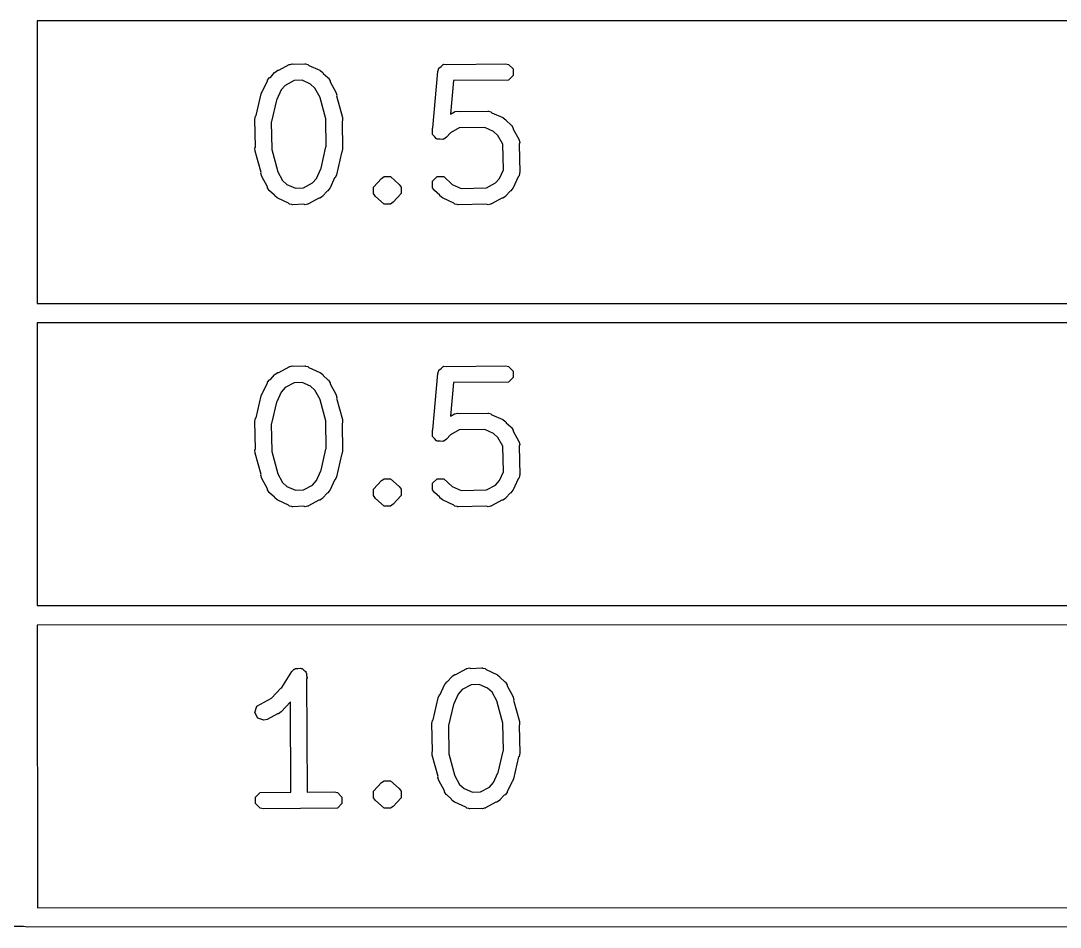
# Model space of a CAD drawing. Extents: x 138 to 258, y -115 to -93.
# Drawn here: x 178.62 to 185.18, y -114.59 to -108.88 of the extents above; entities that cross this region are included whole.
import ezdxf

# ---------------------------------------------------------------- set-up
doc = ezdxf.new("R2010")
doc.units = 0
doc.layers.add('BLACK', color=7, linetype='CONTINUOUS')

msp = doc.modelspace()

# ---------------------------------------------------------------- linework, layer by layer
at = {"layer": 'BLACK', "linetype": 'CONTINUOUS'}
for p, q in [((191.938274, -108.875666), (178.724714, -108.876345)), ((178.724714, -108.876345), (178.725467, -110.659178)), ((180.197284, -109.232559), (180.2242, -109.202477)), ((180.2242, -109.202477), (180.224261, -109.202295)), ((180.224261, -109.202295), (180.224462, -109.202184)), ((180.224462, -109.202184), (180.226839, -109.199528)), ((180.226839, -109.199528), (180.244143, -109.187965)), ((180.244143, -109.187965), (180.25032, -109.187964)), ((180.25032, -109.187964), (180.31521, -109.152282)), ((180.31521, -109.152282), (180.317786, -109.151576)), ((180.317786, -109.151576), (180.318652, -109.150711)), ((180.318652, -109.150711), (180.321371, -109.150594)), ((180.321371, -109.150594), (180.335283, -109.146785)), ((180.335283, -109.146785), (180.343829, -109.149634)), ((180.343829, -109.149634), (180.41357, -109.146651)), ((180.41357, -109.146651), (180.416189, -109.147172)), ((180.416189, -109.147172), (180.417351, -109.146785)), ((180.417351, -109.146785), (180.419792, -109.147888)), ((180.419792, -109.147888), (180.433982, -109.150711)), ((180.433982, -109.150711), (180.440535, -109.157264)), ((180.440535, -109.157264), (180.508457, -109.187964)), ((180.508457, -109.187964), (180.50849, -109.187965)), ((180.50849, -109.187965), (180.508523, -109.187994)), ((180.508523, -109.187994), (180.511931, -109.189535)), ((180.511931, -109.189535), (180.528372, -109.202295)), ((180.528372, -109.202295), (180.530015, -109.207225)), ((180.530015, -109.207225), (180.560097, -109.234141)), ((181.222699, -109.550342), (181.254575, -109.194684)), ((181.254575, -109.194684), (181.25837, -109.18224)), ((181.25837, -109.179579), (181.259537, -109.178411)), ((181.25837, -109.18224), (181.25837, -109.179579)), ((181.259537, -109.178411), (181.260646, -109.174777)), ((181.260646, -109.174777), (181.274538, -109.16341)), ((181.274538, -109.16341), (181.287238, -109.150711)), ((181.287238, -109.150711), (181.290096, -109.150681)), ((181.290096, -109.150681), (181.292243, -109.148925)), ((181.292243, -109.148925), (181.307962, -109.150496)), ((181.307962, -109.150496), (181.680184, -109.146651)), ((181.680184, -109.146651), (181.700596, -109.150711)), ((181.700596, -109.150711), (181.729464, -109.179579)), ((181.729464, -109.179579), (181.729464, -109.220403)), ((180.150343, -109.315358), (180.178024, -109.25412)), ((180.178024, -109.254086), (180.178055, -109.25405)), ((180.178024, -109.25412), (180.178024, -109.254086)), ((180.178055, -109.25405), (180.179596, -109.250643)), ((180.179596, -109.250643), (180.192356, -109.234202)), ((180.192356, -109.234202), (180.197284, -109.232559)), ((180.346493, -109.253013), (180.290385, -109.283867)), ((180.396718, -109.250864), (180.346493, -109.253013)), ((180.450696, -109.275263), (180.396718, -109.250864)), ((180.478706, -109.300325), (180.450696, -109.275263)), ((180.560097, -109.234141), (180.560278, -109.234202)), ((180.560278, -109.234202), (180.560387, -109.234401)), ((180.560387, -109.234401), (180.563047, -109.236781)), ((180.563047, -109.236781), (180.57461, -109.254086)), ((180.57461, -109.254086), (180.574609, -109.260262)), ((180.574609, -109.260262), (180.610293, -109.325149)), ((181.352596, -109.252866), (181.333687, -109.463844)), ((181.700596, -109.249271), (181.352596, -109.252866)), ((181.729464, -109.220403), (181.700596, -109.249271)), ((180.107247, -109.473875), (180.138303, -109.336067)), ((180.138303, -109.336067), (180.147192, -109.317249)), ((180.147192, -109.317249), (180.150343, -109.315358)), ((180.265322, -109.311879), (180.237758, -109.372859)), ((180.290385, -109.283867), (180.265322, -109.311879)), ((180.510666, -109.358442), (180.478706, -109.300325)), ((180.610293, -109.325149), (180.61579, -109.345222)), ((180.234807, -109.37666), (180.204544, -109.510955)), ((180.237758, -109.372859), (180.234807, -109.37666)), ((180.510837, -109.361941), (180.510666, -109.358442)), ((180.547232, -109.494321), (180.510837, -109.361941)), ((180.61579, -109.345222), (180.614333, -109.34959)), ((180.614333, -109.34959), (180.651584, -109.485081)), ((180.103517, -109.477606), (180.107247, -109.473875)), ((181.333687, -109.463844), (181.358303, -109.450309)), ((181.358303, -109.450309), (181.360879, -109.449603)), ((181.360879, -109.449603), (181.361745, -109.448738)), ((181.361745, -109.448738), (181.364217, -109.448689)), ((181.364217, -109.448689), (181.378376, -109.444812)), ((181.378376, -109.444812), (181.388572, -109.448211)), ((181.388572, -109.448211), (181.568424, -109.444678)), ((181.568424, -109.444678), (181.571044, -109.445199)), ((181.571044, -109.445199), (181.572206, -109.444812)), ((181.572206, -109.444812), (181.574648, -109.445916)), ((181.574648, -109.445916), (181.588836, -109.448738)), ((181.588836, -109.448738), (181.595388, -109.45529)), ((181.595388, -109.45529), (181.663308, -109.485991)), ((180.099457, -109.498018), (180.103517, -109.477606)), ((180.102869, -109.671714), (180.099457, -109.498018)), ((180.204544, -109.510955), (180.202804, -109.514637)), ((180.202804, -109.514637), (180.206137, -109.684284)), ((180.546497, -109.498018), (180.547232, -109.494321)), ((180.549829, -109.667664), (180.546497, -109.498018)), ((180.652596, -109.505869), (180.649764, -109.510587)), ((180.649764, -109.510587), (180.653177, -109.684284)), ((180.651584, -109.485081), (180.652596, -109.505869)), ((181.663308, -109.485991), (181.663342, -109.485991)), ((181.663342, -109.485991), (181.663376, -109.486021)), ((181.663376, -109.486021), (181.666784, -109.487562)), ((181.666784, -109.487562), (181.683226, -109.500322)), ((181.683226, -109.500322), (181.684869, -109.505252)), ((181.684869, -109.505252), (181.71495, -109.532167)), ((181.71495, -109.532167), (181.715133, -109.532228)), ((181.715133, -109.532228), (181.715243, -109.532429)), ((181.715243, -109.532429), (181.7179, -109.534806)), ((181.7179, -109.534806), (181.729463, -109.55211)), ((181.219331, -109.587931), (181.221117, -109.568003)), ((181.221117, -109.590113), (181.219331, -109.587931)), ((181.221117, -109.552111), (181.222699, -109.550342)), ((181.221117, -109.568003), (181.221117, -109.552111)), ((181.221117, -109.592937), (181.221117, -109.590113)), ((181.23382, -109.60564), (181.221117, -109.592937)), ((181.333477, -109.581894), (181.308114, -109.610241)), ((181.389262, -109.551218), (181.333477, -109.581894)), ((181.549744, -109.548065), (181.389262, -109.551218)), ((181.605549, -109.57329), (181.549744, -109.548065)), ((181.63356, -109.598352), (181.605549, -109.57329)), ((181.664236, -109.654136), (181.63356, -109.598352)), ((181.729463, -109.55211), (181.729463, -109.558287)), ((181.729463, -109.558287), (181.765146, -109.623177)), ((180.54809, -109.671347), (180.549829, -109.667664)), ((181.245183, -109.619528), (181.23382, -109.60564)), ((181.247988, -109.619808), (181.245183, -109.619528)), ((181.249984, -109.621804), (181.247988, -109.619808)), ((181.267944, -109.621804), (181.249984, -109.621804)), ((181.285804, -109.62359), (181.267944, -109.621804)), ((181.287987, -109.621804), (181.285804, -109.62359)), ((181.29081, -109.621804), (181.287987, -109.621804)), ((181.308114, -109.610241), (181.29081, -109.621804)), ((181.667389, -109.814618), (181.664236, -109.654136)), ((181.765146, -109.623177), (181.765851, -109.625753)), ((181.765851, -109.625753), (181.766717, -109.626619)), ((181.766717, -109.626619), (181.766765, -109.629091)), ((181.766765, -109.629091), (181.770643, -109.64325)), ((181.770643, -109.64325), (181.767243, -109.653446)), ((181.767243, -109.653446), (181.770777, -109.833298)), ((180.100038, -109.676433), (180.102869, -109.671714)), ((180.10105, -109.697221), (180.100038, -109.676433)), ((180.1383, -109.832711), (180.10105, -109.697221)), ((180.206137, -109.684284), (180.205401, -109.68798)), ((180.205401, -109.68798), (180.241797, -109.820361)), ((180.517826, -109.805641), (180.54809, -109.671347)), ((180.645386, -109.708426), (180.614331, -109.846235)), ((180.649117, -109.704696), (180.645386, -109.708426)), ((180.653177, -109.684284), (180.649117, -109.704696)), ((180.136844, -109.83708), (180.1383, -109.832711)), ((180.142342, -109.857153), (180.136844, -109.83708)), ((180.178024, -109.922038), (180.142342, -109.857153)), ((180.241797, -109.820361), (180.241967, -109.823858)), ((180.241967, -109.823858), (180.273929, -109.881979)), ((180.48731, -109.870424), (180.514876, -109.809443)), ((180.514876, -109.809443), (180.517826, -109.805641)), ((180.60229, -109.866943), (180.574609, -109.928181)), ((180.605442, -109.865053), (180.60229, -109.866943)), ((180.614331, -109.846235), (180.605442, -109.865053)), ((180.897399, -109.870088), (180.914703, -109.858525)), ((180.914703, -109.858525), (180.914704, -109.858524)), ((180.914704, -109.858524), (180.95553, -109.858524)), ((180.95553, -109.858524), (181.010088, -109.907341)), ((181.221118, -109.887391), (181.249985, -109.858524)), ((181.249985, -109.858524), (181.29081, -109.858525)), ((181.29081, -109.858525), (181.345028, -109.907037)), ((181.642163, -109.870426), (181.667389, -109.814618)), ((181.760164, -109.860262), (181.729464, -109.928182)), ((181.766717, -109.85371), (181.760164, -109.860262)), ((181.769538, -109.839522), (181.766717, -109.85371)), ((181.770643, -109.83708), (181.769538, -109.839522)), ((181.770777, -109.833298), (181.770255, -109.835918)), ((181.770255, -109.835918), (181.770643, -109.83708)), ((180.178024, -109.928216), (180.178024, -109.922038)), ((180.189586, -109.945521), (180.178024, -109.928216)), ((180.273929, -109.881979), (180.301935, -109.907037)), ((180.301935, -109.907037), (180.355915, -109.931437)), ((180.355915, -109.931437), (180.40614, -109.929288)), ((180.40614, -109.929288), (180.462249, -109.898434)), ((180.462249, -109.898434), (180.48731, -109.870424)), ((180.573038, -109.931659), (180.560278, -109.9481)), ((180.574578, -109.928251), (180.573038, -109.931659)), ((180.57461, -109.928216), (180.574578, -109.928251)), ((180.574609, -109.928181), (180.57461, -109.928216)), ((180.848584, -109.924645), (180.848592, -109.924636)), ((180.848584, -109.965471), (180.848584, -109.924645)), ((180.848592, -109.924636), (180.897399, -109.870088)), ((181.010088, -109.907341), (181.021651, -109.924645)), ((181.021651, -109.924645), (181.021651, -109.965471)), ((181.221117, -109.928216), (181.221118, -109.887391)), ((181.232679, -109.945521), (181.221117, -109.928216)), ((181.345028, -109.907037), (181.400836, -109.932263)), ((181.400836, -109.932263), (181.561317, -109.92911)), ((181.561317, -109.92911), (181.617103, -109.898433)), ((181.617103, -109.898433), (181.642163, -109.870426)), ((181.727893, -109.931658), (181.715133, -109.9481)), ((181.729432, -109.928252), (181.727893, -109.931658)), ((181.729464, -109.928217), (181.729432, -109.928252)), ((181.729464, -109.928182), (181.729464, -109.928217)), ((180.192247, -109.947902), (180.189586, -109.945521)), ((180.192356, -109.9481), (180.192247, -109.947902)), ((180.192534, -109.948159), (180.192356, -109.9481)), ((180.222617, -109.975076), (180.192534, -109.948159)), ((180.224261, -109.980007), (180.222617, -109.975076)), ((180.240703, -109.992767), (180.224261, -109.980007)), ((180.244108, -109.994306), (180.240703, -109.992767)), ((180.244143, -109.994337), (180.244108, -109.994306)), ((180.244176, -109.994337), (180.244143, -109.994337)), ((180.312098, -110.025037), (180.244176, -109.994337)), ((180.502312, -109.994337), (180.437424, -110.03002)), ((180.50849, -109.994337), (180.502312, -109.994337)), ((180.525795, -109.982775), (180.50849, -109.994337)), ((180.528174, -109.980115), (180.525795, -109.982775)), ((180.528372, -109.980007), (180.528174, -109.980115)), ((180.528431, -109.979828), (180.528372, -109.980007)), ((180.555349, -109.949742), (180.528431, -109.979828)), ((180.560278, -109.9481), (180.555349, -109.949742)), ((180.860147, -109.982775), (180.848584, -109.965471)), ((180.914704, -110.031591), (180.860147, -109.982775)), ((181.02165, -109.965472), (180.972834, -110.020029)), ((181.021651, -109.965471), (181.02165, -109.965472)), ((181.26571, -109.975076), (181.232679, -109.945521)), ((181.267354, -109.980007), (181.26571, -109.975076)), ((181.283796, -109.992767), (181.267354, -109.980007)), ((181.287201, -109.994306), (181.283796, -109.992767)), ((181.287236, -109.994337), (181.287201, -109.994306)), ((181.287269, -109.994337), (181.287236, -109.994337)), ((181.355191, -110.025037), (181.287269, -109.994337)), ((181.657165, -109.994338), (181.592278, -110.03002)), ((181.663343, -109.994338), (181.657165, -109.994338)), ((181.680647, -109.982775), (181.663343, -109.994338)), ((181.683024, -109.980117), (181.680647, -109.982775)), ((181.683226, -109.980007), (181.683024, -109.980117)), ((181.683286, -109.979824), (181.683226, -109.980007)), ((181.710202, -109.949743), (181.683286, -109.979824)), ((181.715133, -109.9481), (181.710202, -109.949743)), ((180.318652, -110.031591), (180.312098, -110.025037)), ((180.332841, -110.034413), (180.318652, -110.031591)), ((180.335283, -110.035517), (180.332841, -110.034413)), ((180.336444, -110.035129), (180.335283, -110.035517)), ((180.339064, -110.035651), (180.336444, -110.035129)), ((180.408803, -110.032667), (180.339064, -110.035651)), ((180.417351, -110.035517), (180.408803, -110.032667)), ((180.431262, -110.031707), (180.417351, -110.035517)), ((180.433982, -110.031591), (180.431262, -110.031707)), ((180.434847, -110.030725), (180.433982, -110.031591)), ((180.437424, -110.03002), (180.434847, -110.030725)), ((180.914705, -110.031591), (180.914704, -110.031591)), ((180.955529, -110.031591), (180.914705, -110.031591)), ((180.95553, -110.031591), (180.955529, -110.031591)), ((180.955532, -110.031588), (180.95553, -110.031591)), ((180.972834, -110.020029), (180.955532, -110.031588)), ((181.361745, -110.031591), (181.355191, -110.025037)), ((181.375934, -110.034413), (181.361745, -110.031591)), ((181.378376, -110.035517), (181.375934, -110.034413)), ((181.379537, -110.035129), (181.378376, -110.035517)), ((181.382157, -110.035651), (181.379537, -110.035129)), ((181.562008, -110.032117), (181.382157, -110.035651)), ((181.572206, -110.035517), (181.562008, -110.032117)), ((181.586364, -110.031639), (181.572206, -110.035517)), ((181.588836, -110.031591), (181.586364, -110.031639)), ((181.589701, -110.030725), (181.588836, -110.031591)), ((181.592278, -110.03002), (181.589701, -110.030725)), ((178.725467, -110.659178), (191.938795, -110.658499)), ((191.938831, -110.780666), (178.725518, -110.781345)), ((178.725518, -110.781345), (178.72627, -112.564178)), ((180.197284, -111.137559), (180.2242, -111.107477)), ((180.2242, -111.107477), (180.224261, -111.107295)), ((180.224261, -111.107295), (180.224462, -111.107184)), ((180.224462, -111.107184), (180.226839, -111.104528)), ((180.226839, -111.104528), (180.244143, -111.092965)), ((180.244143, -111.092965), (180.25032, -111.092964)), ((180.25032, -111.092964), (180.31521, -111.057282)), ((180.31521, -111.057282), (180.317786, -111.056576)), ((180.317786, -111.056576), (180.318652, -111.055711)), ((180.318652, -111.055711), (180.321371, -111.055594)), ((180.321371, -111.055594), (180.335283, -111.051785)), ((180.335283, -111.051785), (180.343829, -111.054634)), ((180.343829, -111.054634), (180.41357, -111.051651)), ((180.41357, -111.051651), (180.416189, -111.052172)), ((180.416189, -111.052172), (180.417351, -111.051785)), ((180.417351, -111.051785), (180.419792, -111.052888)), ((180.419792, -111.052888), (180.433982, -111.055711)), ((180.433982, -111.055711), (180.440535, -111.062264)), ((180.440535, -111.062264), (180.508457, -111.092964)), ((180.508457, -111.092964), (180.50849, -111.092965)), ((180.50849, -111.092965), (180.508523, -111.092994)), ((180.508523, -111.092994), (180.511931, -111.094535)), ((180.511931, -111.094535), (180.528372, -111.107295)), ((180.528372, -111.107295), (180.530015, -111.112225)), ((180.530015, -111.112225), (180.560097, -111.139141)), ((181.222699, -111.455342), (181.254575, -111.099684)), ((181.254575, -111.099684), (181.25837, -111.08724)), ((181.25837, -111.084579), (181.259537, -111.083411)), ((181.25837, -111.08724), (181.25837, -111.084579)), ((181.259537, -111.083411), (181.260646, -111.079777)), ((181.260646, -111.079777), (181.274538, -111.06841)), ((181.274538, -111.06841), (181.287238, -111.055711)), ((181.287238, -111.055711), (181.290096, -111.055681)), ((181.290096, -111.055681), (181.292243, -111.053925)), ((181.292243, -111.053925), (181.307962, -111.055496)), ((181.307962, -111.055496), (181.680184, -111.051651)), ((181.680184, -111.051651), (181.700596, -111.055711)), ((181.700596, -111.055711), (181.729464, -111.084579)), ((181.729464, -111.084579), (181.729464, -111.125403)), ((180.150343, -111.220358), (180.178024, -111.15912)), ((180.178024, -111.159086), (180.178055, -111.15905)), ((180.178024, -111.15912), (180.178024, -111.159086)), ((180.178055, -111.15905), (180.179596, -111.155643)), ((180.179596, -111.155643), (180.192356, -111.139202)), ((180.192356, -111.139202), (180.197284, -111.137559)), ((180.346493, -111.158013), (180.290385, -111.188867)), ((180.396718, -111.155864), (180.346493, -111.158013)), ((180.450696, -111.180263), (180.396718, -111.155864)), ((180.560097, -111.139141), (180.560278, -111.139202)), ((180.560278, -111.139202), (180.560387, -111.139401)), ((180.560387, -111.139401), (180.563047, -111.141781)), ((180.563047, -111.141781), (180.57461, -111.159086)), ((180.57461, -111.159086), (180.574609, -111.165262)), ((180.574609, -111.165262), (180.610293, -111.230149)), ((181.352596, -111.157866), (181.333687, -111.368844)), ((181.700596, -111.154271), (181.352596, -111.157866)), ((181.729464, -111.125403), (181.700596, -111.154271)), ((180.107247, -111.378875), (180.138303, -111.241067)), ((180.138303, -111.241067), (180.147192, -111.222249)), ((180.147192, -111.222249), (180.150343, -111.220358)), ((180.265322, -111.216879), (180.237758, -111.277859)), ((180.290385, -111.188867), (180.265322, -111.216879)), ((180.478706, -111.205325), (180.450696, -111.180263)), ((180.510666, -111.263442), (180.478706, -111.205325)), ((180.610293, -111.230149), (180.61579, -111.250222)), ((180.234807, -111.28166), (180.204544, -111.415955)), ((180.237758, -111.277859), (180.234807, -111.28166)), ((180.510837, -111.266941), (180.510666, -111.263442)), ((180.547232, -111.399321), (180.510837, -111.266941)), ((180.61579, -111.250222), (180.614333, -111.25459)), ((180.614333, -111.25459), (180.651584, -111.390081)), ((181.333687, -111.368844), (181.358303, -111.355309)), ((181.358303, -111.355309), (181.360879, -111.354603)), ((181.360879, -111.354603), (181.361745, -111.353738)), ((181.361745, -111.353738), (181.364217, -111.353689)), ((181.364217, -111.353689), (181.378376, -111.349812)), ((181.378376, -111.349812), (181.388572, -111.353211)), ((181.388572, -111.353211), (181.568424, -111.349678)), ((181.568424, -111.349678), (181.571044, -111.350199)), ((181.571044, -111.350199), (181.572206, -111.349812)), ((181.572206, -111.349812), (181.574648, -111.350916)), ((181.574648, -111.350916), (181.588836, -111.353738)), ((181.588836, -111.353738), (181.595388, -111.36029)), ((181.595388, -111.36029), (181.663308, -111.390991)), ((180.099457, -111.403018), (180.103517, -111.382606)), ((180.102869, -111.576714), (180.099457, -111.403018)), ((180.103517, -111.382606), (180.107247, -111.378875)), ((180.204544, -111.415955), (180.202804, -111.419637)), ((180.202804, -111.419637), (180.206137, -111.589284)), ((180.546497, -111.403018), (180.547232, -111.399321)), ((180.549829, -111.572664), (180.546497, -111.403018)), ((180.652596, -111.410869), (180.649764, -111.415587)), ((180.649764, -111.415587), (180.653177, -111.589284)), ((180.651584, -111.390081), (180.652596, -111.410869)), ((181.663308, -111.390991), (181.663342, -111.390991)), ((181.663342, -111.390991), (181.663376, -111.391021)), ((181.663376, -111.391021), (181.666784, -111.392562)), ((181.666784, -111.392562), (181.683226, -111.405322)), ((181.683226, -111.405322), (181.684869, -111.410252)), ((181.684869, -111.410252), (181.71495, -111.437167)), ((181.71495, -111.437167), (181.715133, -111.437228)), ((181.715133, -111.437228), (181.715243, -111.437429)), ((181.715243, -111.437429), (181.7179, -111.439806)), ((181.7179, -111.439806), (181.729463, -111.45711)), ((181.219331, -111.492931), (181.221117, -111.473003)), ((181.221117, -111.495113), (181.219331, -111.492931)), ((181.221117, -111.457111), (181.222699, -111.455342)), ((181.221117, -111.473003), (181.221117, -111.457111)), ((181.221117, -111.497937), (181.221117, -111.495113)), ((181.23382, -111.51064), (181.221117, -111.497937)), ((181.333477, -111.486894), (181.308114, -111.515241)), ((181.389262, -111.456218), (181.333477, -111.486894)), ((181.549744, -111.453065), (181.389262, -111.456218)), ((181.605549, -111.47829), (181.549744, -111.453065)), ((181.63356, -111.503352), (181.605549, -111.47829)), ((181.664236, -111.559136), (181.63356, -111.503352)), ((181.729463, -111.45711), (181.729463, -111.463287)), ((181.729463, -111.463287), (181.765146, -111.528177)), ((180.54809, -111.576347), (180.549829, -111.572664)), ((181.245183, -111.524528), (181.23382, -111.51064)), ((181.247988, -111.524808), (181.245183, -111.524528)), ((181.249984, -111.526804), (181.247988, -111.524808)), ((181.267944, -111.526804), (181.249984, -111.526804)), ((181.285804, -111.52859), (181.267944, -111.526804)), ((181.287987, -111.526804), (181.285804, -111.52859)), ((181.29081, -111.526804), (181.287987, -111.526804)), ((181.308114, -111.515241), (181.29081, -111.526804)), ((181.667389, -111.719618), (181.664236, -111.559136)), ((181.765146, -111.528177), (181.765851, -111.530753)), ((181.765851, -111.530753), (181.766717, -111.531619)), ((181.766717, -111.531619), (181.766765, -111.534091)), ((181.766765, -111.534091), (181.770643, -111.54825)), ((181.770643, -111.54825), (181.767243, -111.558446)), ((181.767243, -111.558446), (181.770777, -111.738298)), ((180.100038, -111.581433), (180.102869, -111.576714)), ((180.10105, -111.602221), (180.100038, -111.581433)), ((180.1383, -111.737711), (180.10105, -111.602221)), ((180.206137, -111.589284), (180.205401, -111.59298)), ((180.205401, -111.59298), (180.241797, -111.725361)), ((180.517826, -111.710641), (180.54809, -111.576347)), ((180.645386, -111.613426), (180.614331, -111.751235)), ((180.649117, -111.609696), (180.645386, -111.613426)), ((180.653177, -111.589284), (180.649117, -111.609696)), ((180.136844, -111.74208), (180.1383, -111.737711)), ((180.142342, -111.762153), (180.136844, -111.74208)), ((180.178024, -111.827038), (180.142342, -111.762153)), ((180.241797, -111.725361), (180.241967, -111.728858)), ((180.241967, -111.728858), (180.273929, -111.786979)), ((180.48731, -111.775424), (180.514876, -111.714443)), ((180.514876, -111.714443), (180.517826, -111.710641)), ((180.614331, -111.751235), (180.605442, -111.770053)), ((180.897399, -111.775088), (180.914703, -111.763525)), ((180.914703, -111.763525), (180.914704, -111.763524)), ((180.914704, -111.763524), (180.95553, -111.763524)), ((180.95553, -111.763524), (181.010088, -111.812341)), ((181.221118, -111.792391), (181.249985, -111.763524)), ((181.249985, -111.763524), (181.29081, -111.763525)), ((181.29081, -111.763525), (181.345028, -111.812037)), ((181.642163, -111.775426), (181.667389, -111.719618)), ((181.760164, -111.765262), (181.729464, -111.833182)), ((181.766717, -111.75871), (181.760164, -111.765262)), ((181.769538, -111.744522), (181.766717, -111.75871)), ((181.770643, -111.74208), (181.769538, -111.744522)), ((181.770777, -111.738298), (181.770255, -111.740918)), ((181.770255, -111.740918), (181.770643, -111.74208)), ((180.178024, -111.833216), (180.178024, -111.827038)), ((180.189586, -111.850521), (180.178024, -111.833216)), ((180.273929, -111.786979), (180.301935, -111.812037)), ((180.301935, -111.812037), (180.355915, -111.836437)), ((180.355915, -111.836437), (180.40614, -111.834288)), ((180.40614, -111.834288), (180.462249, -111.803434)), ((180.462249, -111.803434), (180.48731, -111.775424)), ((180.574578, -111.833251), (180.573038, -111.836659)), ((180.57461, -111.833216), (180.574578, -111.833251)), ((180.60229, -111.771943), (180.574609, -111.833181)), ((180.574609, -111.833181), (180.57461, -111.833216)), ((180.605442, -111.770053), (180.60229, -111.771943)), ((180.848584, -111.829645), (180.848592, -111.829636)), ((180.848584, -111.870471), (180.848584, -111.829645)), ((180.848592, -111.829636), (180.897399, -111.775088)), ((181.010088, -111.812341), (181.021651, -111.829645)), ((181.021651, -111.829645), (181.021651, -111.870471)), ((181.221117, -111.833216), (181.221118, -111.792391)), ((181.232679, -111.850521), (181.221117, -111.833216)), ((181.345028, -111.812037), (181.400836, -111.837263)), ((181.400836, -111.837263), (181.561317, -111.83411)), ((181.561317, -111.83411), (181.617103, -111.803433)), ((181.617103, -111.803433), (181.642163, -111.775426)), ((181.729432, -111.833252), (181.727893, -111.836658)), ((181.729464, -111.833217), (181.729432, -111.833252)), ((181.729464, -111.833182), (181.729464, -111.833217)), ((180.192247, -111.852902), (180.189586, -111.850521)), ((180.192356, -111.8531), (180.192247, -111.852902)), ((180.192534, -111.853159), (180.192356, -111.8531)), ((180.222617, -111.880076), (180.192534, -111.853159)), ((180.224261, -111.885007), (180.222617, -111.880076)), ((180.240703, -111.897767), (180.224261, -111.885007)), ((180.244108, -111.899306), (180.240703, -111.897767)), ((180.244143, -111.899337), (180.244108, -111.899306)), ((180.244176, -111.899337), (180.244143, -111.899337)), ((180.312098, -111.930037), (180.244176, -111.899337)), ((180.502312, -111.899337), (180.437424, -111.93502)), ((180.50849, -111.899337), (180.502312, -111.899337)), ((180.525795, -111.887775), (180.50849, -111.899337)), ((180.528174, -111.885115), (180.525795, -111.887775)), ((180.528372, -111.885007), (180.528174, -111.885115)), ((180.528431, -111.884828), (180.528372, -111.885007)), ((180.555349, -111.854742), (180.528431, -111.884828)), ((180.560278, -111.8531), (180.555349, -111.854742)), ((180.573038, -111.836659), (180.560278, -111.8531)), ((180.860147, -111.887775), (180.848584, -111.870471)), ((180.914704, -111.936591), (180.860147, -111.887775)), ((181.02165, -111.870472), (180.972834, -111.925029)), ((181.021651, -111.870471), (181.02165, -111.870472)), ((181.26571, -111.880076), (181.232679, -111.850521)), ((181.267354, -111.885007), (181.26571, -111.880076)), ((181.283796, -111.897767), (181.267354, -111.885007)), ((181.287201, -111.899306), (181.283796, -111.897767)), ((181.287236, -111.899337), (181.287201, -111.899306)), ((181.287269, -111.899337), (181.287236, -111.899337)), ((181.355191, -111.930037), (181.287269, -111.899337)), ((181.657165, -111.899338), (181.592278, -111.93502)), ((181.663343, -111.899338), (181.657165, -111.899338)), ((181.680647, -111.887775), (181.663343, -111.899338)), ((181.683024, -111.885117), (181.680647, -111.887775)), ((181.683226, -111.885007), (181.683024, -111.885117)), ((181.683286, -111.884824), (181.683226, -111.885007)), ((181.710202, -111.854743), (181.683286, -111.884824)), ((181.715133, -111.8531), (181.710202, -111.854743)), ((181.727893, -111.836658), (181.715133, -111.8531)), ((180.318652, -111.936591), (180.312098, -111.930037)), ((180.332841, -111.939413), (180.318652, -111.936591)), ((180.335283, -111.940517), (180.332841, -111.939413)), ((180.336444, -111.940129), (180.335283, -111.940517)), ((180.339064, -111.940651), (180.336444, -111.940129)), ((180.408803, -111.937667), (180.339064, -111.940651)), ((180.417351, -111.940517), (180.408803, -111.937667)), ((180.431262, -111.936707), (180.417351, -111.940517)), ((180.433982, -111.936591), (180.431262, -111.936707)), ((180.434847, -111.935725), (180.433982, -111.936591)), ((180.437424, -111.93502), (180.434847, -111.935725)), ((180.914705, -111.936591), (180.914704, -111.936591)), ((180.955529, -111.936591), (180.914705, -111.936591)), ((180.95553, -111.936591), (180.955529, -111.936591)), ((180.955532, -111.936588), (180.95553, -111.936591)), ((180.972834, -111.925029), (180.955532, -111.936588)), ((181.361745, -111.936591), (181.355191, -111.930037)), ((181.375934, -111.939413), (181.361745, -111.936591)), ((181.378376, -111.940517), (181.375934, -111.939413)), ((181.379537, -111.940129), (181.378376, -111.940517)), ((181.382157, -111.940651), (181.379537, -111.940129)), ((181.562008, -111.937117), (181.382157, -111.940651)), ((181.572206, -111.940517), (181.562008, -111.937117)), ((181.586364, -111.936639), (181.572206, -111.940517)), ((181.588836, -111.936591), (181.586364, -111.936639)), ((181.589701, -111.935725), (181.588836, -111.936591)), ((181.592278, -111.93502), (181.589701, -111.935725)), ((178.72627, -112.564178), (191.939352, -112.563499)), ((191.939388, -112.685666), (178.726322, -112.686345)), ((178.726322, -112.686345), (178.727075, -114.469902)), ((180.268606, -113.081018), (180.331936, -112.980403)), ((180.331936, -112.980403), (180.346636, -112.965671)), ((180.346636, -112.965671), (180.352022, -112.964593)), ((180.352022, -112.964593), (180.355905, -112.960711)), ((180.355905, -112.960711), (180.371438, -112.960711)), ((180.371438, -112.960711), (180.386669, -112.957665)), ((180.386669, -112.957665), (180.391238, -112.960711)), ((180.391238, -112.960711), (180.396729, -112.960711)), ((180.396729, -112.960711), (180.40771, -112.971692)), ((180.40771, -112.971692), (180.420637, -112.98031)), ((180.420637, -112.98031), (180.421714, -112.985696)), ((180.421714, -112.985696), (180.425597, -112.989579)), ((180.425597, -112.989579), (180.425677, -113.005514)), ((180.425677, -113.005514), (180.428643, -113.020343)), ((181.314884, -113.042559), (181.3418, -113.012477)), ((181.3418, -113.012477), (181.341861, -113.012295)), ((181.341861, -113.012295), (181.342062, -113.012184)), ((181.342062, -113.012184), (181.344439, -113.009528)), ((181.344439, -113.009528), (181.361743, -112.997965)), ((181.361743, -112.997965), (181.36792, -112.997964)), ((181.36792, -112.997964), (181.43281, -112.962282)), ((181.43281, -112.962282), (181.435386, -112.961576)), ((181.435386, -112.961576), (181.436252, -112.960711)), ((181.436252, -112.960711), (181.438971, -112.960594)), ((181.438971, -112.960594), (181.452883, -112.956785)), ((181.452883, -112.956785), (181.461429, -112.959634)), ((181.461429, -112.959634), (181.53117, -112.956651)), ((181.53117, -112.956651), (181.533789, -112.957172)), ((181.533789, -112.957172), (181.534951, -112.956785)), ((181.534951, -112.956785), (181.537392, -112.957888)), ((181.537392, -112.957888), (181.551582, -112.960711)), ((181.551582, -112.960711), (181.558135, -112.967264)), ((181.558135, -112.967264), (181.626057, -112.997964)), ((181.626057, -112.997964), (181.62609, -112.997965)), ((181.62609, -112.997965), (181.626123, -112.997994)), ((181.626123, -112.997994), (181.629531, -112.999535)), ((181.629531, -112.999535), (181.645972, -113.012295)), ((181.645972, -113.012295), (181.647615, -113.017225)), ((180.264093, -113.084034), (180.268606, -113.081018)), ((180.428643, -113.020343), (180.425775, -113.024898)), ((180.425775, -113.024898), (180.429394, -113.740451)), ((181.267943, -113.125358), (181.295624, -113.06412)), ((181.295624, -113.064086), (181.295655, -113.06405)), ((181.295624, -113.06412), (181.295624, -113.064086)), ((181.295655, -113.06405), (181.297196, -113.060643)), ((181.297196, -113.060643), (181.309956, -113.044202)), ((181.309956, -113.044202), (181.314884, -113.042559)), ((181.464093, -113.063013), (181.407985, -113.093867)), ((181.514318, -113.060864), (181.464093, -113.063013)), ((181.568296, -113.085263), (181.514318, -113.060864)), ((181.647615, -113.017225), (181.677697, -113.044141)), ((181.677697, -113.044141), (181.677878, -113.044202)), ((181.677878, -113.044202), (181.677987, -113.044401)), ((181.677987, -113.044401), (181.680647, -113.046781)), ((181.680647, -113.046781), (181.69221, -113.064086)), ((181.69221, -113.064086), (181.692209, -113.070262)), ((181.692209, -113.070262), (181.727893, -113.135149)), ((180.20367, -113.148488), (180.264093, -113.084034)), ((181.224847, -113.283875), (181.255903, -113.146067)), ((181.255903, -113.146067), (181.264792, -113.127249)), ((181.264792, -113.127249), (181.267943, -113.125358)), ((181.382922, -113.121879), (181.355358, -113.182859)), ((181.407985, -113.093867), (181.382922, -113.121879)), ((181.596306, -113.110325), (181.568296, -113.085263)), ((181.628266, -113.168442), (181.596306, -113.110325)), ((181.727893, -113.135149), (181.73339, -113.155222)), ((180.099591, -113.237292), (180.112501, -113.198562)), ((180.112501, -113.198562), (180.20345, -113.148549)), ((180.20345, -113.148549), (180.20367, -113.148488)), ((180.323792, -113.171282), (180.265021, -113.233975)), ((180.326675, -113.741343), (180.323792, -113.171282)), ((181.352407, -113.18666), (181.322144, -113.320955)), ((181.355358, -113.182859), (181.352407, -113.18666)), ((181.628437, -113.171941), (181.628266, -113.168442)), ((181.664832, -113.304321), (181.628437, -113.171941)), ((181.73339, -113.155222), (181.731933, -113.15959)), ((181.731933, -113.15959), (181.769184, -113.295081)), ((180.117848, -113.273807), (180.099591, -113.237292)), ((180.156578, -113.286717), (180.117848, -113.273807)), ((180.241538, -113.245538), (180.176651, -113.28122)), ((180.247717, -113.245538), (180.241538, -113.245538)), ((180.265021, -113.233975), (180.247717, -113.245538)), ((180.176651, -113.28122), (180.156578, -113.286717)), ((181.217057, -113.308018), (181.221117, -113.287606)), ((181.220469, -113.481714), (181.217057, -113.308018)), ((181.221117, -113.287606), (181.224847, -113.283875)), ((181.322144, -113.320955), (181.320404, -113.324637)), ((181.320404, -113.324637), (181.323737, -113.494284)), ((181.664097, -113.308018), (181.664832, -113.304321)), ((181.667429, -113.477664), (181.664097, -113.308018)), ((181.770196, -113.315869), (181.767364, -113.320587)), ((181.767364, -113.320587), (181.770777, -113.494284)), ((181.769184, -113.295081), (181.770196, -113.315869)), ((181.217638, -113.486433), (181.220469, -113.481714)), ((181.21865, -113.507221), (181.217638, -113.486433)), ((181.2559, -113.642711), (181.21865, -113.507221)), ((181.323737, -113.494284), (181.323001, -113.49798)), ((181.323001, -113.49798), (181.359397, -113.630361)), ((181.635426, -113.615641), (181.66569, -113.481347)), ((181.66569, -113.481347), (181.667429, -113.477664)), ((181.762986, -113.518426), (181.731931, -113.656235)), ((181.766717, -113.514696), (181.762986, -113.518426)), ((181.770777, -113.494284), (181.766717, -113.514696)), ((180.897399, -113.680088), (180.914703, -113.668525)), ((180.914703, -113.668525), (180.914704, -113.668524)), ((180.914704, -113.668524), (180.95553, -113.668524)), ((180.95553, -113.668524), (181.010088, -113.717341)), ((181.254444, -113.64708), (181.2559, -113.642711)), ((181.259942, -113.667153), (181.254444, -113.64708)), ((181.295624, -113.732038), (181.259942, -113.667153)), ((181.359397, -113.630361), (181.359567, -113.633858)), ((181.359567, -113.633858), (181.391529, -113.691979)), ((181.60491, -113.680424), (181.632476, -113.619443)), ((181.632476, -113.619443), (181.635426, -113.615641)), ((181.731931, -113.656235), (181.723042, -113.675053)), ((180.848584, -113.734645), (180.848592, -113.734636)), ((180.848584, -113.775471), (180.848584, -113.734645)), ((180.848592, -113.734636), (180.897399, -113.680088)), ((181.010088, -113.717341), (181.021651, -113.734645)), ((181.021651, -113.734645), (181.021651, -113.775471)), ((181.295624, -113.738216), (181.295624, -113.732038)), ((181.391529, -113.691979), (181.419535, -113.717037)), ((181.419535, -113.717037), (181.473515, -113.741437)), ((181.52374, -113.739288), (181.579849, -113.708434)), ((181.579849, -113.708434), (181.60491, -113.680424)), ((181.71989, -113.676943), (181.692209, -113.738181)), ((181.723042, -113.675053), (181.71989, -113.676943)), ((180.103517, -113.771899), (180.132385, -113.743031)), ((180.103517, -113.812723), (180.103517, -113.771899)), ((180.132385, -113.743031), (180.326675, -113.741343)), ((180.429394, -113.740451), (180.599837, -113.738971)), ((180.599837, -113.738971), (180.620249, -113.743031)), ((180.620249, -113.743031), (180.649117, -113.771899)), ((180.649117, -113.771899), (180.649117, -113.812723)), ((180.860147, -113.792775), (180.848584, -113.775471)), ((180.914704, -113.841591), (180.860147, -113.792775)), ((181.02165, -113.775472), (180.972834, -113.830029)), ((181.021651, -113.775471), (181.02165, -113.775472)), ((181.307186, -113.755521), (181.295624, -113.738216)), ((181.309847, -113.757902), (181.307186, -113.755521)), ((181.309956, -113.7581), (181.309847, -113.757902)), ((181.310134, -113.758159), (181.309956, -113.7581)), ((181.340217, -113.785076), (181.310134, -113.758159)), ((181.341861, -113.790007), (181.340217, -113.785076)), ((181.358303, -113.802767), (181.341861, -113.790007)), ((181.361708, -113.804306), (181.358303, -113.802767)), ((181.473515, -113.741437), (181.52374, -113.739288)), ((181.643395, -113.792775), (181.62609, -113.804337)), ((181.645774, -113.790115), (181.643395, -113.792775)), ((181.645972, -113.790007), (181.645774, -113.790115)), ((181.646031, -113.789828), (181.645972, -113.790007)), ((181.672949, -113.759742), (181.646031, -113.789828)), ((181.677878, -113.7581), (181.672949, -113.759742)), ((181.690638, -113.741659), (181.677878, -113.7581)), ((181.692178, -113.738251), (181.690638, -113.741659)), ((181.69221, -113.738216), (181.692178, -113.738251)), ((181.692209, -113.738181), (181.69221, -113.738216)), ((180.132385, -113.841591), (180.103517, -113.812723)), ((180.152797, -113.845651), (180.132385, -113.841591)), ((180.620249, -113.841591), (180.152797, -113.845651)), ((180.649117, -113.812723), (180.620249, -113.841591)), ((180.914705, -113.841591), (180.914704, -113.841591)), ((180.955529, -113.841591), (180.914705, -113.841591)), ((180.95553, -113.841591), (180.955529, -113.841591)), ((180.955532, -113.841588), (180.95553, -113.841591)), ((180.972834, -113.830029), (180.955532, -113.841588)), ((181.361743, -113.804337), (181.361708, -113.804306)), ((181.361776, -113.804337), (181.361743, -113.804337)), ((181.429698, -113.835037), (181.361776, -113.804337)), ((181.436252, -113.841591), (181.429698, -113.835037)), ((181.450441, -113.844413), (181.436252, -113.841591)), ((181.452883, -113.845517), (181.450441, -113.844413)), ((181.454044, -113.845129), (181.452883, -113.845517)), ((181.456664, -113.845651), (181.454044, -113.845129)), ((181.526403, -113.842667), (181.456664, -113.845651)), ((181.534951, -113.845517), (181.526403, -113.842667)), ((181.548862, -113.841707), (181.534951, -113.845517)), ((181.551582, -113.841591), (181.548862, -113.841707)), ((181.552447, -113.840725), (181.551582, -113.841591)), ((181.555024, -113.84002), (181.552447, -113.840725)), ((181.619912, -113.804337), (181.555024, -113.84002)), ((181.62609, -113.804337), (181.619912, -113.804337)), ((178.727075, -114.469902), (191.939908, -114.465121)), ((178.63938, -114.587282), (164.0586, -114.5921)), ((178.6636, -114.5921), (178.63938, -114.587282)), ((191.974388, -114.587283), (178.6636, -114.5921))]:
    msp.add_line(p, q, dxfattribs=at)

doc.saveas('drawing.dxf')
